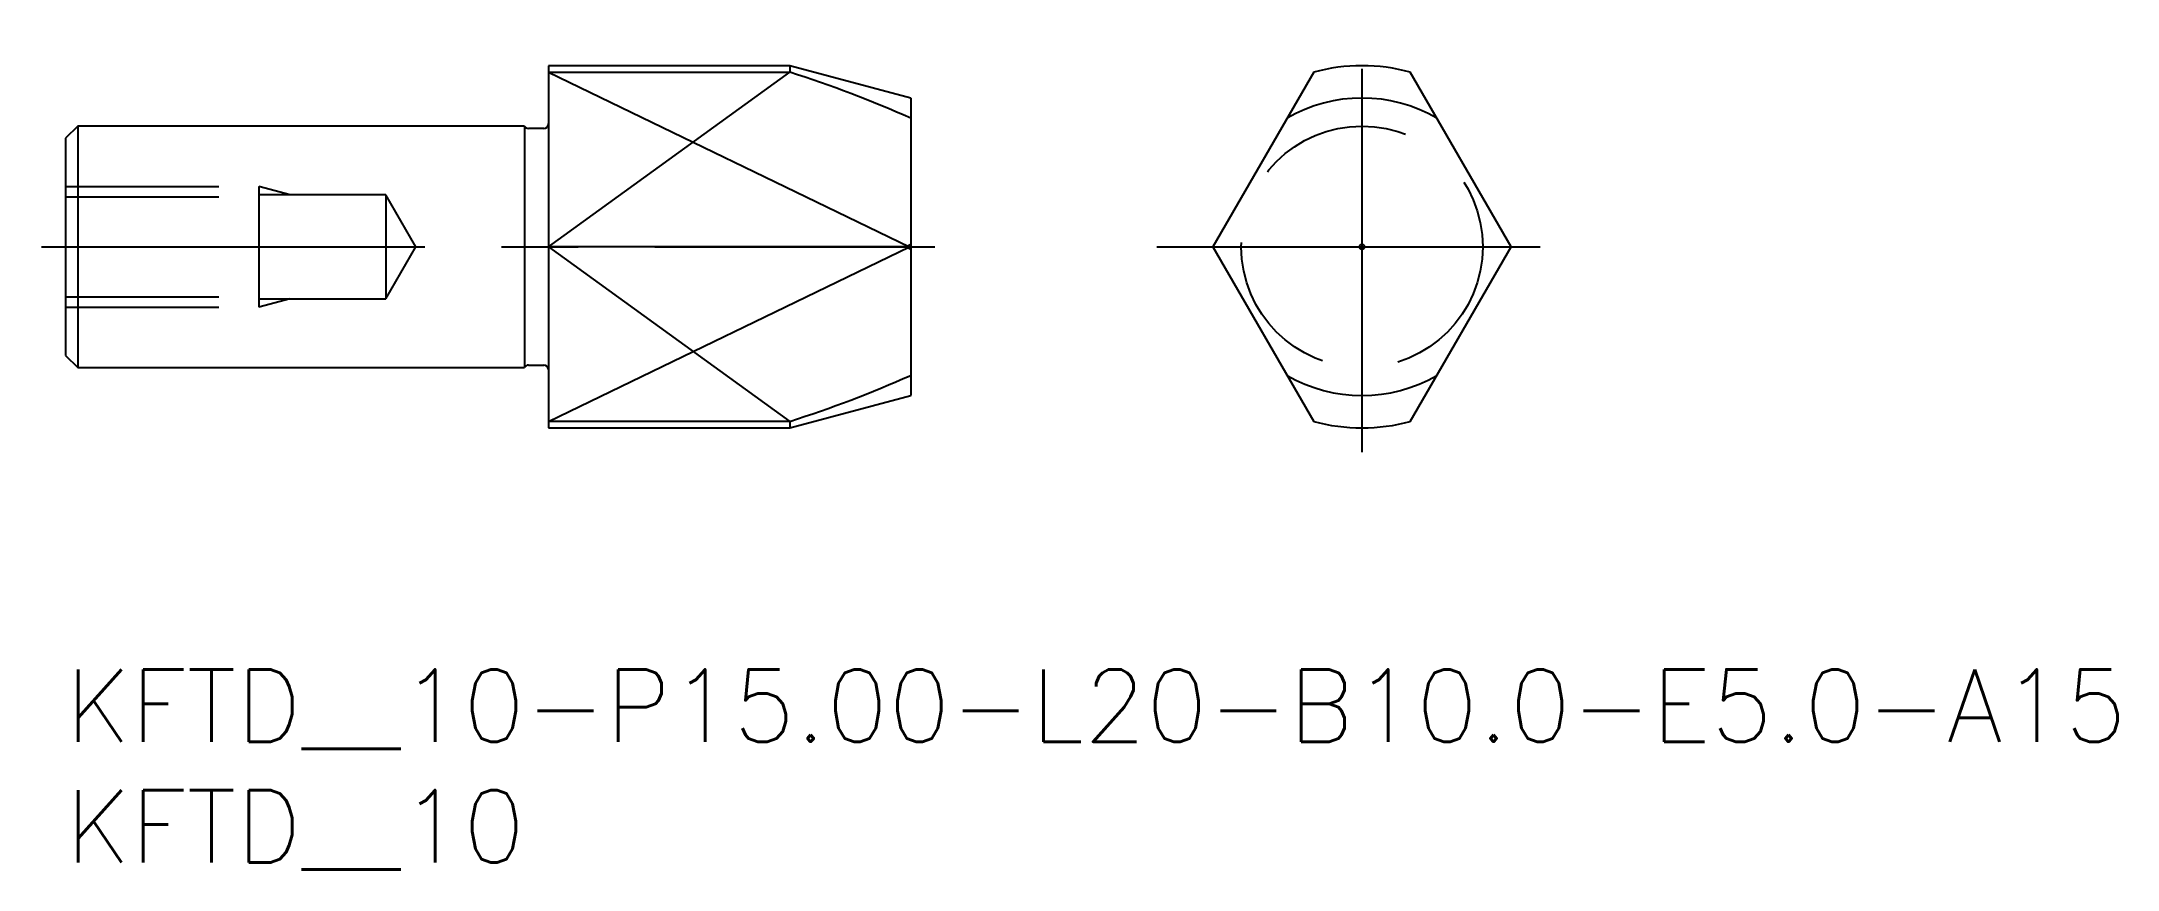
# Model space of a CAD drawing. Extents: x -1 to 85, y -8.3 to 26.
import ezdxf

# ---------------------------------------------------------------- set-up
doc = ezdxf.new("R2010")
doc.units = 0
doc.header["$LTSCALE"] = 0.5
doc.linetypes.add('CENTER', pattern=[50.8, 31.75, -6.35, 6.35, -6.35])
doc.linetypes.add('DASHED', pattern=[19.05, 12.7, -6.35])
for name, color, linetype in [('MSM_CENTER', 1, 'CENTER'), ('MSM_CONTINUOUS', 7, 'CONTINUOUS'), ('MSM_DASHED', 4, 'DASHED'), ('MSM_NARROW', 5, 'CONTINUOUS'), ('MSM_PART_NUMBER', 7, 'CONTINUOUS')]:
    doc.layers.add(name, color=color, linetype=linetype)
doc.styles.get("Standard").update_dxf_attribs({"font": 'txt.shx', "height": 1, "bigfont": 'bigfont.shx'})

# ---------------------------------------------------------------- blocks, each defined once
blk = doc.blocks.new('*U22')
at = {"layer": 'MSM_PART_NUMBER'}
blk.add_text('KFTD__10-P15.00-L20-B10.0-E5.0-A15', height=3, dxfattribs=at).set_placement((0, -3))
blk = doc.blocks.new('*U23')
at = {"layer": 'MSM_PART_NUMBER'}
blk.add_text('KFTD__10', height=3, dxfattribs=at).set_placement((0, -8))

msp = doc.modelspace()

# ---------------------------------------------------------------- linework, layer by layer
at = {"layer": 'MSM_CENTER'}
for p, q in [((53.694, 9), (53.694, 26)), ((-1, 17.5), (36, 17.5)), ((45.194, 17.5), (62.194, 17.5))]:
    msp.add_line(p, q, dxfattribs=at)
at = {"layer": 'MSM_CONTINUOUS'}
for p, q in [((20, 25), (20, 10)), ((30, 25), (20, 25)), ((30, 25), (30, 24.728)), ((35, 23.66), (30, 25)), ((20, 24.728), (30, 24.728)), ((51.694, 24.728), (47.52, 17.5)), ((59.867, 17.5), (55.694, 24.728)), ((35, 23.66), (35, 11.34)), ((0.5, 22.5), (0, 22)), ((0.5, 22.5), (0.5, 12.5)), ((19, 22.5), (0.5, 22.5)), ((19, 22.5), (19, 12.5)), ((19.8, 22.4), (19.173, 22.4)), ((0, 22), (0, 13)), ((34.951, 17.5), (20, 17.5)), ((35, 17.523), (34.951, 17.5)), ((34.951, 17.5), (35, 17.477)), ((47.52, 17.5), (51.694, 10.272)), ((55.694, 10.272), (59.867, 17.5)), ((0, 13), (0.5, 12.5)), ((0.5, 12.5), (19, 12.5)), ((19.173, 12.6), (19.8, 12.6)), ((30, 10), (35, 11.34)), ((30, 10.272), (20, 10.272)), ((20, 10), (30, 10)), ((30, 10.272), (30, 10))]:
    msp.add_line(p, q, dxfattribs=at)
msp.add_circle((53.694, 17.5), 0.1, dxfattribs=at)
for centre, radius, start, end in [((53.694, 17.5), 7.5, 74.53399, 105.46601), ((15.16, -21.739), 48.78, 66.00049, 72.28834), ((53.694, 17.5), 6.16, 59.78871, 120.21129), ((19.173, 22.6), 0.2, 210, 270), ((19.8, 22.6), 0.2, 270, 0), ((53.694, 17.5), 6.16, 179.78871, 180.21129), ((53.694, 17.5), 6.16, 359.78871, 0.21129), ((19.173, 12.4), 0.2, 90, 150), ((19.8, 12.4), 0.2, 0, 90), ((15.16, 56.739), 48.78, 287.71166, 293.99951), ((53.694, 17.5), 6.16, 239.78871, 300.21129), ((53.694, 17.5), 7.5, 254.53399, 285.46601)]:
    msp.add_arc(centre, radius, start, end, dxfattribs=at)
at = {"layer": 'MSM_DASHED'}
for p, q in [((0, 20), (8, 20)), ((9.293, 19.65), (8, 20)), ((8, 20), (8, 15)), ((0, 19.567), (8, 19.567)), ((13.259, 19.65), (8, 19.65)), ((14.5, 17.5), (13.259, 19.65)), ((13.259, 19.65), (13.259, 15.35)), ((13.259, 15.35), (14.5, 17.5)), ((35, 17.6), (34.827, 17.5)), ((34.827, 17.5), (35, 17.4)), ((0, 15.433), (8, 15.433)), ((0, 15), (8, 15)), ((8, 15.35), (13.259, 15.35)), ((9.293, 15.35), (8, 15))]:
    msp.add_line(p, q, dxfattribs=at)
msp.add_circle((53.694, 17.5), 5, dxfattribs=at)
at = {"layer": 'MSM_NARROW'}
for p, q in [((20, 24.728), (34.951, 17.5)), ((20, 17.5), (30, 24.728)), ((20, 10.272), (34.951, 17.5)), ((20, 17.5), (30, 10.272))]:
    msp.add_line(p, q, dxfattribs=at)

# ---------------------------------------------------------------- block references
at = {"layer": 'MSM_CONTINUOUS'}
for name in ['*U22', '*U23']:
    msp.add_blockref(name, (0, 0), dxfattribs=at)

doc.saveas('drawing.dxf')
